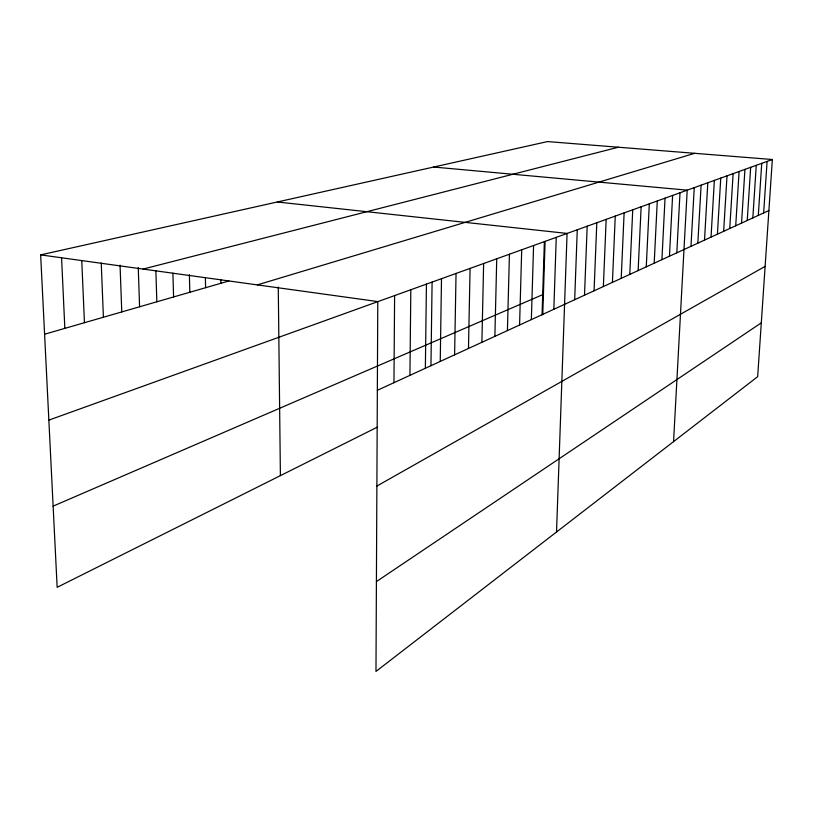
<?xml version="1.0" encoding="UTF-8"?>
<svg xmlns="http://www.w3.org/2000/svg" width="813" height="813" viewBox="0 0 813 813"><rect width="100%" height="100%" fill="white"/><g stroke="black" fill="none" stroke-linecap="round" stroke-linejoin="round"><path stroke-width="1.22" d="M393.949 382.689L394.61 295.515M409.935 375.342L410.819 289.682M425.362 368.269L426.439 284.062M430.951 365.779L432.099 282.101M440.24 361.429L441.5 278.635M454.609 354.834L456.042 273.402M468.481 348.462L470.077 268.351M481.896 342.303L483.633 263.463M494.873 336.348L496.743 258.747M507.424 330.586L509.426 254.174M519.578 325.007L521.702 249.754M531.356 319.6L533.582 245.475M542.047 314.977L544.375 241.664M542.769 314.367L545.096 241.329M553.836 309.286L556.255 237.315M556.519 531.997L567.078 233.422L277.304 201.99M574.689 299.712L577.271 229.744M584.517 295.2L587.179 226.187M594.069 290.81L596.803 222.721M603.368 286.542L606.163 219.347M612.413 282.396L615.258 216.065M621.213 278.351L624.12 212.884M629.78 274.418L632.738 209.774M638.134 270.587L641.132 206.756M646.264 266.847L649.313 203.809M654.191 263.209L657.28 200.943M661.914 259.662L665.044 198.148M669.455 256.207L672.615 195.415M676.812 252.823L680.003 192.762M673.55 441.632L687.209 190.161L433.675 167.031M690.989 246.319L694.241 187.63M697.828 243.178L701.111 185.161M704.515 240.109L707.808 182.742M711.04 237.111L714.363 180.384M717.412 234.185L720.755 178.088M723.651 231.319L727.015 175.832M729.749 228.524L733.123 173.636M735.714 225.79L739.098 171.482M741.537 223.108L744.942 169.378M747.249 220.486L750.663 167.315M752.838 217.925L756.263 165.303M758.305 215.415L761.74 163.332M763.651 212.955L767.096 161.401M40.65 254.886L547.556 141.574L772.35 159.511L757.665 376.673L375.972 671.426L377.781 301.582L40.65 254.886L57.154 587.311L377.252 427.181M376.409 581.59L761.303 322.842M376.876 486.062L765.124 266.369M377.344 390.311L768.895 210.547M53.13 506.143L542.698 294.652M48.851 420.128L772.35 159.511M257.315 284.896L694.678 153.311M44.593 334.224L228.941 280.963M143.068 269.073L618.327 147.224M61.575 257.843L64.847 328.371M81.778 260.963L84.44 322.71M101.239 262.985L103.403 317.233M120.05 265.17L121.777 311.928M138.251 267.528L139.582 306.786M155.872 270.597L156.838 301.796M172.915 273.178L173.586 296.958M189.378 274.682L189.836 292.263M205.374 277.619L205.608 287.711M220.841 279.479L220.923 283.28M278.27 287.091L280.394 475.635"/></g></svg>
